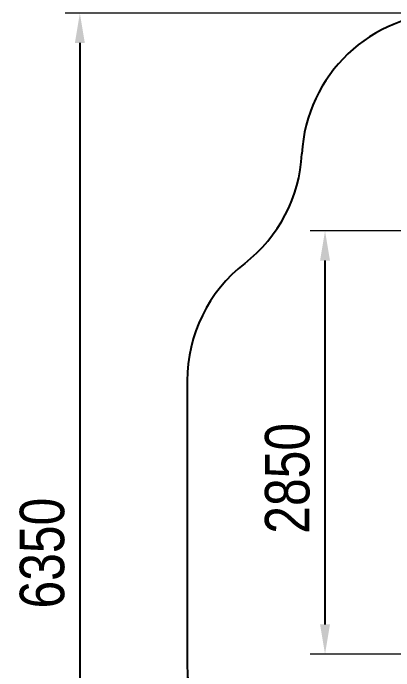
# Model space of a CAD drawing. Header units: millimetres. Extents: x -5684 to 4493, y -3963 to 3401.
# Drawn here: x -5684 to -3116, y -1028 to 3401 of the extents above; entities that cross this region are included whole.
import ezdxf

# ---------------------------------------------------------------- set-up
doc = ezdxf.new("R2010")
doc.units = ezdxf.units.MM
for name, color, linetype in [('DiKom', 7, 'Continuous'), ('DIKOM_РАЗМЕР_ЗОНА', 7, 'Continuous'), ('DIKOM_РАЗМЕР_ОБЪЕКТА', 7, 'Continuous')]:
    doc.layers.add(name, color=color, linetype=linetype)
doc.styles.add('style1', font='arial.ttf', dxfattribs={"width": 0.8})
doc.dimstyles.new('1-50', dxfattribs={"dimtxt": 300, "dimasz": 200, "dimexe": 100, "dimexo": 0, "dimgap": 100, "dimtad": 1, "dimdec": 0, "dimtxsty": 'style1', "dimcen": 0, "dimclrd": 7, "dimclre": 7, "dimadec": 1, "dimazin": 2, "dimtfac": 1, "dimtdec": 0, "dimtmove": 0, "dimatfit": 3, "dimfxl": 0, "dimlwd": 25, "dimlwe": 18, "dimarcsym": 0})

# ---------------------------------------------------------------- blocks, each defined once
blk = doc.blocks.new('*D9')
at = {"layer": 'Defpoints', "color": 0, "transparency": 16777216}
for p in [(-4510, -33.6), (4493.1, -43), (4493.1, -3863)]:
    blk.add_point(p, dxfattribs=at)
at = {"layer": 'DIKOM_РАЗМЕР_ЗОНА', "color": 7, "lineweight": 18, "transparency": 16777216}
for p, q in [((-4510, -33.6), (-4510, -3963)), ((4493.1, -43), (4493.1, -3963))]:
    blk.add_line(p, q, dxfattribs=at)
at = {"layer": 'DIKOM_РАЗМЕР_ЗОНА', "color": 7, "lineweight": 25, "transparency": 16777216}
blk.add_line((-4310, -3863), (4293.1, -3863), dxfattribs=at)
at = {"layer": 'DIKOM_РАЗМЕР_ЗОНА', "color": 7, "transparency": 16777216}
for points in [[(-4310, -3829.7), (-4310, -3896.4), (-4510, -3863)], [(4293.1, -3829.7), (4293.1, -3896.4), (4493.1, -3863)]]:
    blk.add_solid(points, dxfattribs=at)
at = {"layer": 'DIKOM_РАЗМЕР_ЗОНА', "color": 0, "transparency": 16777216, "insert": (-193.7, -3609.9), "char_height": 300, "attachment_point": 5, "style": 'style1'}
blk.add_mtext('9000', dxfattribs=at)
blk = doc.blocks.new('*D10')
at = {"layer": 'Defpoints', "color": 0, "transparency": 16777216}
for p in [(-1818.3, 3401.4), (-5234.1, -2954), (1.4, -2954)]:
    blk.add_point(p, dxfattribs=at)
at = {"layer": 'DIKOM_РАЗМЕР_ЗОНА', "color": 7, "lineweight": 18, "transparency": 16777216}
for p, q in [((-1818.3, 3401.4), (-5334.1, 3401.4)), ((1.4, -2954), (-5334.1, -2954))]:
    blk.add_line(p, q, dxfattribs=at)
at = {"layer": 'DIKOM_РАЗМЕР_ЗОНА', "color": 7, "lineweight": 25, "transparency": 16777216}
blk.add_line((-5234.1, 3201.4), (-5234.1, -2754), dxfattribs=at)
at = {"layer": 'DIKOM_РАЗМЕР_ЗОНА', "color": 7, "transparency": 16777216}
for points in [[(-5267.5, 3201.4), (-5200.8, 3201.4), (-5234.1, 3401.4)], [(-5267.5, -2754), (-5200.8, -2754), (-5234.1, -2954)]]:
    blk.add_solid(points, dxfattribs=at)
at = {"layer": 'DIKOM_РАЗМЕР_ЗОНА', "color": 0, "transparency": 16777216, "insert": (-5487.4, -234.8), "char_height": 300, "attachment_point": 5, "rotation": 90, "style": 'style1'}
blk.add_mtext('6350', dxfattribs=at)
blk = doc.blocks.new('*D11')
at = {"layer": 'Defpoints', "color": 0, "transparency": 16777216}
for p in [(-3580.8, 1935), (-1952, 1935), (1.4, -915)]:
    blk.add_point(p, dxfattribs=at)
at = {"layer": 'DIKOM_РАЗМЕР_ОБЪЕКТА', "color": 7, "lineweight": 18, "transparency": 16777216}
for p, q in [((-1952, 1935), (-3680.8, 1935)), ((1.4, -915), (-3680.8, -915))]:
    blk.add_line(p, q, dxfattribs=at)
at = {"layer": 'DIKOM_РАЗМЕР_ОБЪЕКТА', "color": 7, "lineweight": 25, "transparency": 16777216}
blk.add_line((-3580.8, -715), (-3580.8, 1735), dxfattribs=at)
at = {"layer": 'DIKOM_РАЗМЕР_ОБЪЕКТА', "color": 7, "transparency": 16777216}
for points in [[(-3614.1, 1735), (-3547.4, 1735), (-3580.8, 1935)], [(-3614.1, -715), (-3547.4, -715), (-3580.8, -915)]]:
    blk.add_solid(points, dxfattribs=at)
at = {"layer": 'DIKOM_РАЗМЕР_ОБЪЕКТА', "color": 0, "transparency": 16777216, "insert": (-3833.9, 268.8), "char_height": 300, "attachment_point": 5, "rotation": 90, "style": 'style1'}
blk.add_mtext('2850', dxfattribs=at)

msp = doc.modelspace()

# ---------------------------------------------------------------- linework, layer by layer
at = {"layer": 'DiKom', "color": 3}
for points in [[(68.9, 2654.2, 0.341197), (-898.6, 3401.4), (-2738.1, 3401.4, 0.398918), (-3736.7, 2453.9)], [(-4122.6, 1716, 0.23187), (-4510, 925.7), (-4510, -993, 0.414214), (-3510, -1993), (-2199.2, -1993, -0.208831), (-1465.6, -2313.3)]]:
    msp.add_lwpolyline(points, format="xyb", dxfattribs=at)
msp.add_arc((-4735.3, 2506.4), 1000, 307.782, 356.9918, dxfattribs=at)

# ---------------------------------------------------------------- dimensions: what is measured, and where the dimension line sits
at = {"layer": 'DIKOM_РАЗМЕР_ЗОНА'}
dim = msp.add_linear_dim(base=(-5234.1, -2954), p1=(-1818.3, 3401.4), p2=(1.4, -2954), angle=90, text='6350', dimstyle='1-50', dxfattribs=at)
dim.commit()
dim.dimension.update_dxf_attribs({"geometry": '*D10', "text_midpoint": (-5234.1, -234.8), "dimtype": 160})
dim = msp.add_linear_dim(base=(4493.1, -3863), p1=(-4510, -33.6), p2=(4493.1, -43), text='9000', dimstyle='1-50', dxfattribs=at)
dim.commit()
dim.dimension.update_dxf_attribs({"geometry": '*D9', "text_midpoint": (-193.7, -3863), "dimtype": 160})
at = {"layer": 'DIKOM_РАЗМЕР_ОБЪЕКТА'}
dim = msp.add_linear_dim(base=(-3580.8, 1935), p1=(1.4, -915), p2=(-1952, 1935), angle=90, dimstyle='1-50', dxfattribs=at)
dim.commit()
dim.dimension.update_dxf_attribs({"geometry": '*D11', "text_midpoint": (-3580.8, 268.8), "dimtype": 160})

doc.saveas('drawing.dxf')
